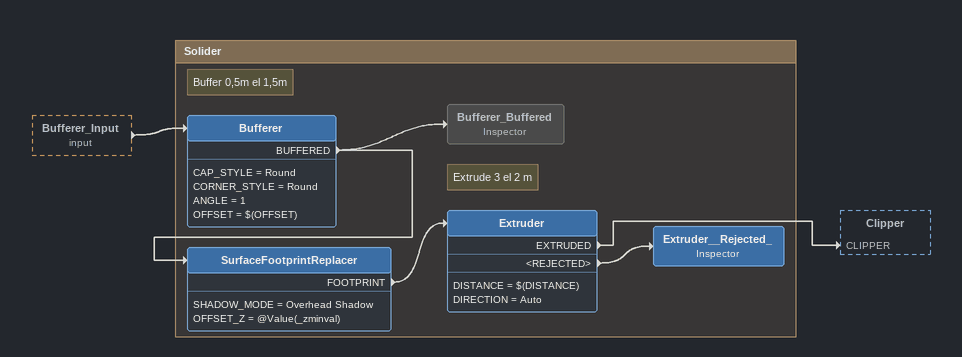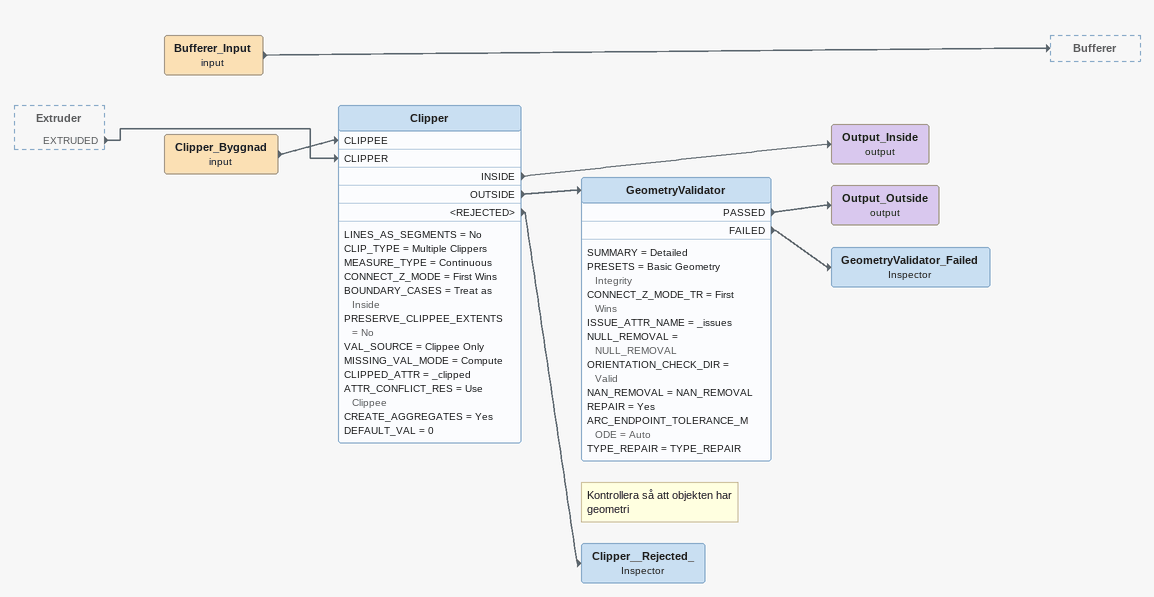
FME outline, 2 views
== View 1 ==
Bufferer_Input (input) [outside]
    -> Bufferer

Bookmark: Solider
Note: Buffer 0,5m el 1,5m
Bufferer
    CAP_STYLE = Round
    CORNER_STYLE = Round
    ANGLE = 1
    OFFSET = $(OFFSET)
    BUFFERED -> SurfaceFootprintReplacer
    BUFFERED -> Bufferer_Buffered
Bufferer_Buffered: Inspector [off]
SurfaceFootprintReplacer
    SHADOW_MODE = Overhead Shadow
    OFFSET_Z = @Value(_zminval)
    FOOTPRINT -> Extruder
Note: Extrude 3 el 2 m
Extruder
    DISTANCE = $(DISTANCE)
    DIRECTION = Auto
    EXTRUDED -> Clipper [CLIPPER]
    <REJECTED> -> Extruder__Rejected_
Extruder__Rejected_: Inspector

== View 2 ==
Extruder [outside]
    EXTRUDED -> Clipper [CLIPPER]
Bufferer_Input (input)
    -> Bufferer
Clipper_Byggnad (input)
    -> Clipper [CLIPPEE]
Clipper
    LINES_AS_SEGMENTS = No
    CLIP_TYPE = Multiple Clippers
    MEASURE_TYPE = Continuous
    CONNECT_Z_MODE = First Wins
    BOUNDARY_CASES = Treat as Inside
    PRESERVE_CLIPPEE_EXTENTS = No
    VAL_SOURCE = Clippee Only
    MISSING_VAL_MODE = Compute
    CLIPPED_ATTR = _clipped
    ATTR_CONFLICT_RES = Use Clippee
    CREATE_AGGREGATES = Yes
    DEFAULT_VAL = 0
    INSIDE -> Output_Inside (output)
    OUTSIDE -> GeometryValidator
    <REJECTED> -> Clipper__Rejected_
Output_Inside (output)
Note: Kontrollera så att objekten har geometri
GeometryValidator
    SUMMARY = Detailed
    PRESETS = Basic Geometry Integrity
    CONNECT_Z_MODE_TR = First Wins
    ISSUE_ATTR_NAME = _issues
    NULL_REMOVAL = NULL_REMOVAL
    ORIENTATION_CHECK_DIR = Valid
    NAN_REMOVAL = NAN_REMOVAL
    REPAIR = Yes
    ARC_ENDPOINT_TOLERANCE_MODE = Auto
    TYPE_REPAIR = TYPE_REPAIR
    PASSED -> Output_Outside (output)
    FAILED -> GeometryValidator_Failed
Output_Outside (output)
GeometryValidator_Failed: Inspector
Clipper__Rejected_: Inspector
